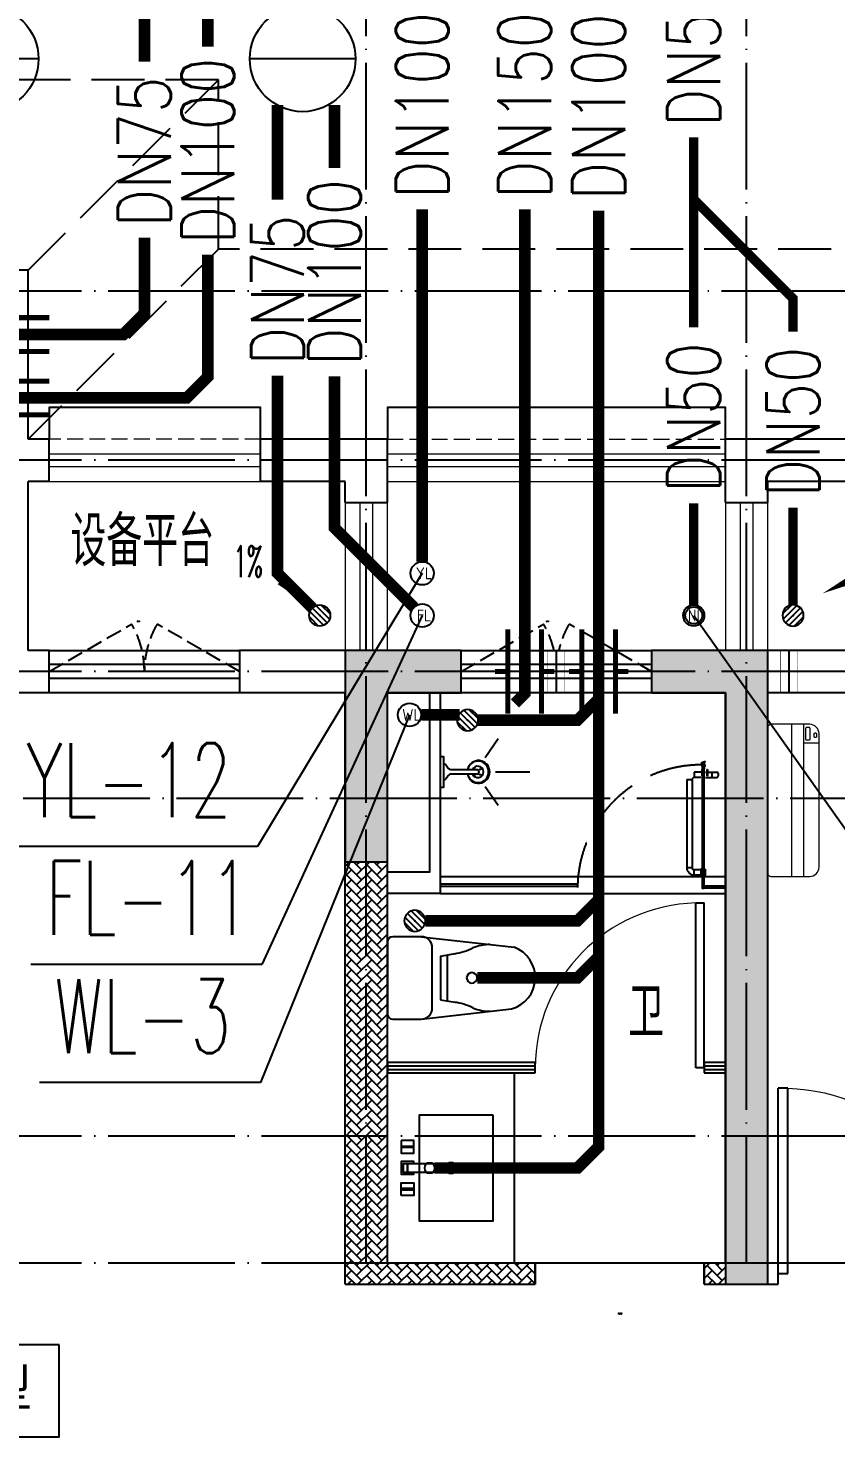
# Model space of a CAD drawing. Extents: x 27938 to 1507990, y 110129 to 923079.
# Drawn here: x 844817 to 848639, y 678135 to 684802 of the extents above; entities that cross this region are included whole.
import ezdxf

# ---------------------------------------------------------------- set-up
doc = ezdxf.new("R2010")
doc.units = 0
doc.header["$LTSCALE"] = 1000
doc.header["$MEASUREMENT"] = 0
doc.linetypes.add('DASH', pattern=[0.35, 0.25, -0.1])
doc.linetypes.add('DOTE', pattern=[2.42, 2, -0.2, 0.02, -0.2])
for name, color, linetype in [('COLUMN', 9, 'Continuous'), ('CURTWALL', 4, 'Continuous'), ('DIM_凝结', 150, 'Continuous'), ('DIM_废水', 31, 'Continuous'), ('DIM_污水', 2, 'Continuous'), ('DIM_雨水', 4, 'Continuous'), ('DOTE', 1, 'Continuous'), ('EQUIP_污水', 7, 'Continuous'), ('IP-bath&kitchen-JOHNSON', 4, 'Continuous'), ('LVTRY', 6, 'Continuous'), ('P-bath&kitchen-JOHNSON', 4, 'Continuous'), ('PIPE-凝结', 150, 'N'), ('PIPE-废水', 31, 'TG_F'), ('PIPE-污水', 2, 'W'), ('PIPE-雨水', 4, 'TG_Y'), ('PIPE-餐饮排水', 41, 'P'), ('PUB_HATCH', 8, 'Continuous'), ('PUB_TEXT', 4, 'Continuous'), ('TEXT_凝结', 7, 'Continuous'), ('TEXT_废水', 7, 'Continuous'), ('TEXT_污水', 7, 'Continuous'), ('TEXT_雨水', 7, 'Continuous'), ('TEXT_餐饮排水', 7, 'Continuous'), ('VALVE_污水', 7, 'Continuous'), ('VALVE_餐饮排水', 7, 'Continuous'), ('VPIPE-中水', 122, 'Continuous'), ('VPIPE-凝结', 150, 'N'), ('VPIPE-废水', 31, 'Continuous'), ('VPIPE-污水', 2, 'W'), ('VPIPE-雨水', 4, 'Y'), ('WALL', 9, 'Continuous'), ('WELL_污水', 2, 'Continuous'), ('WINDOW', 4, 'Continuous'), ('WINDOW_TEXT', 7, 'Continuous'), ('保温', 6, 'Continuous'), ('卫生间', 6, 'Continuous'), ('机电标识类', 1, 'Continuous'), ('看线', 251, 'Continuous')]:
    doc.layers.add(name, color=color, linetype=linetype)
for name, color, linetype, lineweight in [('平面-排水沟', 86, 'Continuous', 15), ('平面-栏杆', 135, 'Continuous', 15), ('平面-看线', 45, 'Continuous', 15), ('平面-空调室内机', 176, 'Continuous', 9), ('平面-空调预留孔', 173, 'Continuous', 15), ('空调', 76, 'Continuous', 13)]:
    doc.layers.add(name, color=color, linetype=linetype, lineweight=lineweight)
doc.styles.add('_TCH_DIM', font='SIMPLEX.shx', dxfattribs={"width": 0.7, "bigfont": 'GBCBIG.shx'})
doc.styles.add('_TCH_WINDOW', font='SIMPLEX.shx', dxfattribs={"width": 0.7, "height": 3.5, "bigfont": 'GBCBIG.shx'})
doc.styles.add('_TWT_PIPEDN', font='SIMPLEX', dxfattribs={"width": 0.8, "height": 3.5, "bigfont": 'HZTXT'})
doc.styles.add('_TWT_SERIAL', font='SIMPLEX', dxfattribs={"width": 0.8, "height": 3.5, "bigfont": 'HZTXT'})
doc.styles.get("Standard").update_dxf_attribs({"font": 'gbenor.shx', "bigfont": 'gbcbig.shx'})
doc.styles.add('TG_LINETYPE', font='SIMPLEX', dxfattribs={"width": 0.8, "height": 3, "bigfont": 'HZTXT'})
doc.styles.add('黑体', font='simhei.ttf')
doc.linetypes.add('N', pattern='A,3,-0.2,["N",Standard,S=0.25,R=0,X=-0.1,Y=-0.115],-0.2', length=3.4)
doc.linetypes.add('P', pattern='A,3,-0.2,["P",Standard,S=0.25,R=0,X=-0.1,Y=-0.115],-0.2', length=3.4)
doc.linetypes.add('TG_F', pattern='A,2,-0.3,["F",TG_LINETYPE,S=0.1,R=0,X=-0.23,Y=-0.15],0', length=2.3)
doc.linetypes.add('TG_Y', pattern='A,2,-0.229,["Y",TG_LINETYPE,S=0.1,R=0,X=-0.229,Y=-0.15],0', length=2.229)
doc.linetypes.add('W', pattern='A,3,-0.2,["W",Standard,S=0.25,R=0,X=-0.1,Y=-0.115],-0.2', length=3.4)
doc.linetypes.add('Y', pattern='A,3,-0.2,["Y",Standard,S=0.25,R=0,X=-0.1,Y=-0.115],-0.2', length=3.4)
pattern_1 = [(45, (0, 0), (0, 47.4157523), [100.584, -33.528]), (135, (23.708, 23.708), (3e-15, 47.4157523), [100.584, -33.528])]

# ---------------------------------------------------------------- blocks, each defined once
blk = doc.blocks.new('A$C148B7D8E')
at = {"layer": '卫生间', "color": 159, "linetype": 'DASH', "true_color": 0x22346e}
for p, q in [((17000, 9900), (17900, 10800)), ((17900, 10000), (17000, 9100))]:
    blk.add_line(p, q, dxfattribs=at)
blk.add_lwpolyline([(25100, 9000), (24300, 9000), (24300, 10000), (17900, 10000), (17900, 10800), (16100, 10800), (16100, 11800)], dxfattribs=at)
blk = doc.blocks.new('GFDGFSDFGD')
at = {"layer": 'PUB_HATCH'}
for points in [[(439566.5, 373023.7), (439016.6, 373023.7), (439016.6, 372023.7), (439216.6, 372023.7), (439216.6, 372823.7), (439566.5, 372823.7)], [(440466.6, 373023.7), (440466.6, 372823.7), (440816.6, 372823.7), (440816.6, 370023.7), (441016.6, 370023.7), (441016.6, 373023.7)]]:
    blk.add_hatch(color=256, dxfattribs=at).paths.add_polyline_path(points)
at = {"layer": 'COLUMN', "color": 6}
for p, q in [((439566.5, 373023.7), (439016.6, 373023.7)), ((439016.6, 373023.7), (439016.6, 372023.7)), ((439566.5, 372823.7), (439566.5, 373023.7)), ((440466.6, 373023.7), (440466.6, 372823.7)), ((441016.6, 373023.7), (440466.6, 373023.7)), ((441016.6, 370023.7), (441016.6, 373023.7)), ((439216.6, 372023.7), (439216.6, 372823.7)), ((439216.6, 372823.7), (439566.5, 372823.7)), ((440466.6, 372823.7), (440816.6, 372823.7)), ((440816.6, 372823.7), (440816.6, 370023.7)), ((439016.6, 372023.7), (439216.6, 372023.7)), ((440816.6, 370023.7), (441016.6, 370023.7))]:
    blk.add_line(p, q, dxfattribs=at)
blk = doc.blocks.new('GDFGDGRD')
at = {"layer": '保温', "linetype": 'ByBlock', "ltscale": 10}
h = blk.add_hatch(dxfattribs=at)
h.set_pattern_fill('AR-HBONE', color=251, scale=55)
h.set_pattern_definition(pattern_1)
h.paths.add_polyline_path([(439016.6, 370023.7), (439016.6, 372023.7), (439216.6, 372023.7), (439216.6, 370023.7)])
h = blk.add_hatch(dxfattribs=at)
h.set_pattern_fill('AR-HBONE', color=251, scale=55)
h.set_pattern_definition(pattern_1)
h.paths.add_polyline_path([(439216.6, 370023.7), (439216.6, 370123.7), (439916.6, 370123.7), (439916.6, 370023.7)])
h = blk.add_hatch(dxfattribs=at)
h.set_pattern_fill('AR-HBONE', color=251, scale=55)
h.set_pattern_definition(pattern_1)
h.paths.add_polyline_path([(440716.6, 370023.7), (440716.6, 370123.7), (440816.6, 370123.7), (440816.6, 370023.7)])
blk = doc.blocks.new('A$C001338C2')
for p, q in [((845, 303.6), (55, 303.6)), ((109.1, 214.8), (109.1, 303.6)), ((0, 248.6), (0, 22)), ((900, 22), (900, 248.6)), ((22, 0), (878, 0))]:
    blk.add_line(p, q)
at = {"lineweight": 5}
for p, q in [((900, 214.8), (0, 214.8)), ((900, 143.2), (0, 143.2))]:
    blk.add_line(p, q, dxfattribs=at)
for points in [[(73.1, 275), (56.8, 275, -0.414214), (51.3, 280.5), (51.3, 283.4, -0.414214), (56.8, 288.9), (73.1, 288.9, -0.414214), (78.6, 283.4), (78.6, 280.5, -0.414214)], [(89.2, 226.4), (22.2, 226.4, -0.414214), (16.7, 231.9), (16.7, 243.1, -0.414214), (22.2, 248.6), (89.2, 248.6, -0.414214), (94.7, 243.1), (94.7, 231.9, -0.414214)]]:
    blk.add_lwpolyline(points, format="xyb", close=True)
for centre, radius, start, end in [((55, 248.6), 55, 90, 180), ((845, 248.6), 55, 360, 90), ((22, 22), 22, 180, 270), ((878, 22), 22, 270, 360)]:
    blk.add_arc(centre, radius, start, end)
blk = doc.blocks.new('dongkong')
blk.add_wipeout([(-603756, 210771), (-603756, 210570.8), (-603836, 210570.8), (-603836, 210771)])
at = {"layer": '机电标识类', "color": 250, "linetype": 'DASH', "ltscale": 400}
for p, q in [((-603796, 210771), (-603796, 210570.8)), ((-603896, 210670.7), (-603696, 210670.7))]:
    blk.add_line(p, q, dxfattribs=at)
at = {"layer": '空调', "color": 6, "linetype": 'DASH', "const_width": 2}
blk.add_lwpolyline([(-603756, 210771), (-603756, 210570.8), (-603836, 210570.8), (-603836, 210771)], close=True, dxfattribs=at)
blk = doc.blocks.new('rrrrrrrrrrrra')
at = {"color": 0}
for p, q in [((252.6, 483.7), (-87.4, 483.7)), ((-112.4, 458.7), (-112.4, 324.3)), ((277.6, 324.3), (277.6, 458.7)), ((-112.4, 324.3), (-63.7, -103.4)), ((-59.1, 271.1), (224.3, 271.1)), ((277.6, 324.3), (227.5, -115.6)), ((-20.6, 232.4), (-34.2, 153.6)), ((191.3, 200.5), (-26.1, 200.5)), ((185.8, 232.4), (-20.6, 232.4)), ((185.8, 232.4), (199.4, 153.6))]:
    blk.add_line(p, q, dxfattribs=at)
for centre, radius, start, end in [((-87.4, 458.7), 25, 90, 180), ((252.6, 458.7), 25, 0, 90), ((-59.1, 324.3), 53.3, 180, 270), ((224.3, 324.3), 53.3, 270, 0), ((-322.6, 209.8), 293.8, 333.53685, 351.48282), ((487.8, 209.8), 293.8, 188.51718, 206.46315), ((149, -3.2), 224.1, 158.52022, 180), ((16.2, -3.2), 224.1, 0, 21.47978), ((83.8, -63.6), 152.8, 195.07732, 340.11812)]:
    blk.add_arc(centre, radius, start, end, dxfattribs=at)
blk = doc.blocks.new('A$C1E0F638F')
at = {"color": 0}
for points in [[(499.7, 435.1), (499.7, 85.1), (0, 85.1), (0, 435.1)], [(269.9, 30), (229.9, 30), (229.9, 195), (269.9, 195)], [(119.9, 0), (179.9, 0), (179.9, 60), (119.9, 60)], [(146.9, 55), (152.9, 55), (152.9, 5), (146.9, 5)], [(229.9, 30), (269.9, 30), (269.9, 10), (229.9, 10)], [(379.9, 0), (319.9, 0), (319.9, 60), (379.9, 60)], [(352.9, 55), (346.9, 55), (346.9, 5), (352.9, 5)]]:
    blk.add_lwpolyline(points, close=True, dxfattribs=at)
blk.add_lwpolyline([(269.9, 60), (279.9, 60), (279.9, 0), (219.9, 0), (219.9, 60), (229.9, 60)], dxfattribs=at)
blk.add_circle((249.9, 236.3), 26, dxfattribs=at)
blk = doc.blocks.new('$lvtry$00000171')
at = {"color": 0}
for p, q in [((-74, 11), (-11, 74)), ((-70, -27), (27, 70)), ((-53, -53), (53, 53)), ((-27, -70), (70, 27)), ((11, -74), (74, -11))]:
    blk.add_line(p, q, dxfattribs=at)
blk.add_circle((0, 0), 75, dxfattribs=at)
blk.add_point((0, 0), dxfattribs=at)
blk = doc.blocks.new('135')
blk.add_hatch(color=0).paths.add_polyline_path([(4.8, 1.8), (3.6, -1), (-4.7, 2.5), (-3.5, 5.3)])
at = {"color": 0}
for p, q in [((-6.3, 2.6), (5.4, -2.3)), ((-5.7, 2.9), (-5.2, 2.7)), ((-5.6, 18.9), (-3.4, 19.4)), ((-3.4, 19.4), (-5.5, 19.4)), ((5.2, 10.9), (-5.3, 10.9)), ((5.2, 9.7), (-5.2, 9.7)), ((-5.2, 2.7), (-3.8, 5.9)), ((-5, 10.9), (-5, 30.5)), ((-3.8, 5.9), (5.4, 2.1)), ((0, 0), (0, 39.1)), ((5.6, 18.9), (3.4, 19.3)), ((3.4, 19.3), (5.6, 19.3)), ((4.1, -1.2), (5.4, 2.1)), ((5, 10.9), (5, 32.3)), ((4.1, -1.2), (5.7, -1.8))]:
    blk.add_line(p, q, dxfattribs=at)
for centre, radius, start, end in [((6.2, 15.8), 13.5, 151.01474, 204.84033), ((13.5, 4.2), 20.5, 163.09243, 182.0012), ((-6, 3.6), 1, 184.22753, 248.46611), ((8.6, 15.5), 14.6, 166.278, 198.09535), ((13.5, 4.2), 19.5, 163.74431, 182.52687), ((-5.5, 3.3), 0.5, 181.9385, 247.25971), ((-5.2, 22.1), 0.5, 335.76434, 151.01474), ((3.8, 18.1), 9.42, 155.76434, 171.97728), ((5.2, 22.3), 0.5, 29.84246, 204.57404), ((-5.9, 17.2), 11.7, 10.47502, 24.57404), ((29.1, 6.7), 24, 172.94395, 199.23182), ((-6.3, 15.4), 12.4, 338.64492, 16.0476), ((-6, 15.8), 13.4, 334.91114, 29.84246), ((26.4, 6.3), 20.6, 169.14538, 199.95258), ((5.9, -1.2), 1.17, 247.45971, 19.95258), ((5.9, -1.4), 0.5, 247.45971, 19.23182)]:
    blk.add_arc(centre, radius, start, end, dxfattribs=at)
blk.add_open_spline([(-5, 30.5), (-4.1, 31.3), (-2.3, 33), (0.9, 29.2), (3.5, 31.1), (5, 32.3)], degree=3, knots=[0, 0, 0, 0, 3.066329, 6.218313, 11.124135, 11.124135, 11.124135, 11.124135], dxfattribs=at)
blk = doc.blocks.new('SDFAWERAWER')
at = {"layer": 'LVTRY', "color": 0}
for p, q in [((593941.2, -1242210.1), (593783.7, -1242594.8)), ((593964.6, -1242219.7), (593807.2, -1242604.4)), ((593941.2, -1242210.1), (593964.6, -1242219.7)), ((593987.8, -1242190.5), (593978.2, -1242214)), ((594007.5, -1242226), (593978.2, -1242214)), ((594017.1, -1242202.5), (593987.8, -1242190.5)), ((594015.8, -1242220.4), (594027.2, -1242192.7)), ((594015.8, -1242220.4), (594021.7, -1242222.8)), ((594025.7, -1242203.9), (594018.5, -1242221.5)), ((594018.5, -1242221.5), (594021.5, -1242220.3)), ((594025.4, -1242210.8), (594021.5, -1242220.3)), ((594022.6, -1242220.7), (594021.7, -1242222.8)), ((594021.7, -1242222.8), (594023.9, -1242221.9)), ((594022.6, -1242211.4), (594029.8, -1242193.8)), ((594024.2, -1242221.4), (594023.9, -1242221.9)), ((594025.4, -1242210.8), (594031.1, -1242196.8)), ((594027.2, -1242192.7), (594033, -1242195.1)), ((594027.7, -1242234.3), (594078.4, -1242255)), ((594029.8, -1242193.8), (594031.1, -1242196.8)), ((594032.2, -1242197.2), (594033, -1242195.1)), ((594033, -1242195.1), (594034, -1242197.4)), ((594033.8, -1242197.9), (594034, -1242197.4)), ((594047.3, -1242200.9), (594035.9, -1242228.7)), ((594035.9, -1242228.7), (594038.6, -1242229.7)), ((594037.3, -1242210.8), (594088, -1242231.6)), ((594038.6, -1242229.7), (594045.2, -1242213.6)), ((594038.6, -1242229.7), (594041.6, -1242228.5)), ((594041.6, -1242228.5), (594051.2, -1242205)), ((594049.9, -1242202), (594043.3, -1242218.2)), ((594047.3, -1242200.9), (594049.9, -1242202)), ((594049.9, -1242202), (594051.2, -1242205)), ((594057.1, -1242246.3), (594066.7, -1242222.8)), ((593783.7, -1242594.8), (593807.2, -1242604.4)), ((593803.2, -1242641.3), (593812.8, -1242617.9)), ((593803.2, -1242641.3), (593832.6, -1242653.3)), ((593812.8, -1242617.9), (593842.2, -1242629.9)), ((593842.2, -1242629.9), (593832.6, -1242653.3)), ((593845.2, -1242628.6), (593833.8, -1242656.3)), ((593847.8, -1242629.7), (593836.5, -1242657.4)), ((593845.2, -1242628.6), (593842.2, -1242629.9)), ((593847.8, -1242629.7), (593845.2, -1242628.6)), ((593847.1, -1242661.8), (593858.5, -1242634.1)), ((593849.8, -1242662.9), (593861.2, -1242635.2)), ((593852.1, -1242661.9), (593862.1, -1242637.4)), ((593858.5, -1242634.1), (593861.2, -1242635.2)), ((593861.2, -1242635.2), (593862.1, -1242637.4)), ((593833.8, -1242656.3), (593832.6, -1242653.3)), ((593836.5, -1242657.4), (593833.8, -1242656.3)), ((593847.1, -1242661.8), (593849.8, -1242662.9))]:
    blk.add_line(p, q, dxfattribs=at)
blk.add_lwpolyline([(593823.5, -1242717), (594045.8, -1242173.9), (594036.5, -1242170.2), (593814.2, -1242713.2)], close=True, dxfattribs=at)
blk.add_arc((594075.3, -1242240), 15.3, 281.79322, 33.70188, dxfattribs=at)
for centre, major_axis, start_param, end_param in [((593974.2, -1242223.6), (3.93, 9.6), 0, 1.570796), ((593816.8, -1242608.3), (13.5, 33.1), 1.570796, 3.141593), ((593816.8, -1242608.3), (3.93, 9.6), 1.570796, 3.141593)]:
    blk.add_ellipse(centre, major_axis=major_axis, ratio=1, start_param=start_param, end_param=end_param, dxfattribs=at)
at = {"layer": 'P-bath&kitchen-JOHNSON', "color": 0, "linetype": 'DASH'}
blk.add_arc((593809.8, -1242714), 586.2, 67.53695, 157.13247, dxfattribs=at)
at = {"layer": 'LVTRY', "color": 8, "xscale": -1, "rotation": 157.7329157530927}
blk.add_blockref('135', (594045.3, -1242161.9), dxfattribs=at)
blk = doc.blocks.new('A$C5DCB2F21')
at = {"layer": 'IP-bath&kitchen-JOHNSON', "color": 0}
for p, q in [((-68.3, -213.2), (-157.7, -275)), ((-0.1, -261.4), (-0.1, -424.7)), ((68.2, -213.2), (157.6, -275))]:
    blk.add_line(p, q, dxfattribs=at)
for centre, major_axis, ratio, start_param, end_param in [((0, -178.8), (-51, 0), 0.990052, -1.36297, 4.504563), ((0, -177.8), (-26.8, 0), 0.994812, -1.167677, 4.309269)]:
    blk.add_ellipse(centre, major_axis=major_axis, ratio=ratio, start_param=start_param, end_param=end_param, dxfattribs=at)
at = {"layer": 'LVTRY', "color": 0}
for p, q in [((73.6, 0), (-73.6, 0)), ((-10.5, -173.5), (-10.5, -49.3)), ((10.6, -173.5), (10.6, -49.3))]:
    blk.add_line(p, q, dxfattribs=at)
blk.add_lwpolyline([(73.6, 0), (73.6, -15.8), (-73.6, -15.8), (-73.6, 0)], dxfattribs=at)
for points in [[(-26.3, -30.7, -0.364142), (-37.8, -15.8, -0.020495)], [(-10.5, -49.4, 0.214893), (-26.3, -30.7, 7.649644)], [(10.6, -49.3, -0.21439), (26.3, -30.7, -7.649644)], [(26.3, -30.7, 0.364142), (37.8, -15.8, 0.020495)]]:
    blk.add_lwpolyline(points, format="xyb", dxfattribs=at)
blk.add_arc((0, -173.5), 10.5, 180, 0, dxfattribs=at)
for centre, major_axis, ratio, start_param, end_param in [((0, -181.3), (53.6, 0), 0.987577, 1.76809, 7.656688), ((-12.4, -164.7), (0, 1.43), 0.85, -1.570796, 4.712389), ((-12.4, -189.2), (0, 1.43), 0.85, 4.712389, 10.995574), ((12.5, -164.7), (0, 1.43), 0.85, 4.712389, 10.995574), ((12.5, -189.2), (0, 1.43), 0.85, 4.712389, 10.995574)]:
    blk.add_ellipse(centre, major_axis=major_axis, ratio=ratio, start_param=start_param, end_param=end_param, dxfattribs=at)
blk = doc.blocks.new('$TCHSYS$DOOR2D')
for p, q in [((0.45, 0.975), (0.5, 0.975)), ((0.45, 0), (0.45, 0.975)), ((0.5, 0), (0.5, 0.975)), ((0.5, 0), (0.45, 0))]:
    blk.add_line(p, q)
at = {"lineweight": 13}
blk.add_arc((0.475, 0), 0.975, 91.46928, 180, dxfattribs=at)
blk = doc.blocks.new('DSGDFGF')
at = {"layer": 'CURTWALL', "color": 0}
for p, q in [((676992.3, 342105.3), (676292.3, 342105.3)), ((676292.3, 342105.3), (676292.3, 342055.3)), ((676292.3, 342088.7), (676992.3, 342088.7)), ((676292.3, 342072), (676992.3, 342072)), ((676292.3, 342055.3), (676992.3, 342055.3)), ((676992.3, 342055.3), (676992.3, 342105.3)), ((677892.3, 342105.3), (677792.3, 342105.3)), ((677792.3, 342105.3), (677792.3, 342055.3)), ((677792.3, 342088.7), (677892.3, 342088.7)), ((677792.3, 342072), (677892.3, 342072)), ((677792.3, 342055.3), (677892.3, 342055.3)), ((677892.3, 342055.3), (677892.3, 342105.3))]:
    blk.add_line(p, q, dxfattribs=at)
at = {"layer": 'IP-bath&kitchen-JOHNSON', "color": 0}
for p, q in [((676542.3, 342985), (677892.3, 342985)), ((676542.3, 342950), (677192.3, 342950)), ((676542.3, 342940), (677192.3, 342940)), ((677192.3, 342940), (677192.3, 342950)), ((677892.3, 342940), (677792.3, 342940)), ((677792.3, 342930), (677792.3, 342940)), ((677892.3, 342930), (677792.3, 342930)), ((676542.3, 342905), (677892.3, 342905))]:
    blk.add_line(p, q, dxfattribs=at)
for points in [[(676542.3, 343855.3), (676542.3, 342905), (676292.3, 342905)], [(676492.3, 343855.3), (676492.3, 343005), (676292.3, 343005)]]:
    blk.add_lwpolyline(points, dxfattribs=at)
at = {"layer": 'LVTRY', "color": 0}
blk.add_lwpolyline([(676892.3, 341155.3), (676292.3, 341155.3), (676292.3, 342055.3), (676892.3, 342055.3)], close=True, dxfattribs=at)
at = {"layer": 'CURTWALL', "color": 0, "xscale": 800, "yscale": 800, "zscale": 50, "rotation": 5.54452612062199e-09}
blk.add_blockref('$TCHSYS$DOOR2D', (677392.3, 342080.3), dxfattribs=at)
at = {"layer": 'IP-bath&kitchen-JOHNSON', "color": 8}
for name, p, rotation in [('A$C5DCB2F21', (676542.3, 343480.3), 90.00848852444699), ('SDFAWERAWER', (-342526.2, 1268090.5), 22.25976934310714)]:
    blk.add_blockref(name, p, dxfattribs=dict(at, rotation=rotation))
at = {"layer": 'LVTRY', "color": 8, "xscale": -0.6666666667107826, "yscale": 0.6666666667107826}
for p in [(676672.3, 343725.3), (676422.3, 342775.3)]:
    blk.add_blockref('$lvtry$00000171', p, dxfattribs=at)
at = {"layer": 'LVTRY', "color": 8, "extrusion": (0, 0, -1), "xscale": -1, "zscale": -1, "rotation": 270}
blk.add_blockref('rrrrrrrrrrrra', (-676776.1, 342422.6), dxfattribs=at)
at = {"layer": 'LVTRY', "color": 8, "xscale": -1, "rotation": 270}
blk.add_blockref('A$C1E0F638F', (676357.2, 341355.6), dxfattribs=at)
blk = doc.blocks.new('$TWTSYS$00000190')
blk.add_line((0, 0.5, 0), (0, -0.5, 0))
blk.add_circle((0, 0, 0), 0.5)
blk = doc.blocks.new('$WINLIB2D$00000001')
at = {"color": 0}
for points in [[(-0.5, 0.5), (-0.5, -0.5)], [(-0.5, 0.5), (0.5, 0.5)], [(0.5, -0.5), (0.5, 0.5)], [(0.5, 0.1667), (-0.5, 0.1667)], [(0.5, -0.1667), (-0.5, -0.1667)], [(-0.5, -0.5), (0.5, -0.5)]]:
    blk.add_lwpolyline(points, dxfattribs=at)
blk = doc.blocks.new('$DorLib2D$00000001')
for p, q in [((0.45, 0.975), (0.5, 0.975)), ((0.45, 0), (0.45, 0.975)), ((0.5, 0), (0.5, 0.975)), ((0.5, 0), (0.45, 0))]:
    blk.add_line(p, q)
at = {"lineweight": 13}
blk.add_arc((0.475, 0), 0.975, 91.46928, 180, dxfattribs=at)
blk = doc.blocks.new('$TwtSys$00000147')
blk.add_circle((0, 0, 0), 25)
blk = doc.blocks.new('$VALVE$00000553')
at = {"const_width": 30}
for points in [[(0, 100), (0, 175)], [(0, 100), (-250, 100), (-250, 100)], [(0, 100), (250, 100), (250, 100)], [(-250, -100), (-250, -100), (0, -100)], [(250, -100), (250, -100), (0, -100)], [(0, -175), (0, -100)]]:
    blk.add_lwpolyline(points, dxfattribs=at)

msp = doc.modelspace()

# ---------------------------------------------------------------- hatches: boundary and pattern name
at = {"layer": 'PIPE-凝结'}
for points in [[(848436.6, 683522.7), (848452.5, 683538.6), (848459.1, 683532)], [(848436.6, 683522.7), (848459.1, 683522.7), (848459.1, 683532)]]:
    msp.add_hatch(color=256, dxfattribs=at).paths.add_polyline_path(points)
at = {"layer": 'PIPE-废水'}
for points in [[(846266.6, 682437.2), (846247.1, 682417.7), (846239.1, 682425.8)], [(846266.6, 682437.2), (846239.1, 682437.2), (846239.1, 682425.8)], [(845996.6, 682222.7), (845977.1, 682203.3), (845969.1, 682211.3)], [(845996.6, 682222.7), (845969.1, 682222.7), (845969.1, 682211.3)]]:
    msp.add_hatch(color=256, dxfattribs=at).paths.add_polyline_path(points)
at = {"layer": 'PIPE-污水'}
for points in [[(847416.6, 681527.2), (847416.6, 681499.7), (847428, 681499.7)], [(847416.6, 681527.2), (847436, 681507.7), (847428, 681499.7)], [(847416.6, 680577.2), (847416.6, 680549.7), (847428, 680549.7)], [(847416.6, 680577.2), (847436, 680557.7), (847428, 680549.7)], [(847416.6, 680307), (847416.6, 680279.5), (847428, 680279.5)], [(847416.6, 680307), (847436, 680287.6), (847428, 680279.5)], [(847516.6, 679507.2), (847536, 679487.7), (847544.1, 679495.8)], [(847516.6, 679507.2), (847544.1, 679507.2), (847544.1, 679495.8)], [(847416.6, 679407.2), (847416.6, 679379.7), (847428, 679379.7)], [(847416.6, 679407.2), (847436, 679387.7), (847428, 679379.7)]]:
    msp.add_hatch(color=256, dxfattribs=at).paths.add_polyline_path(points)
at = {"layer": 'PIPE-餐饮排水'}
for points in [[(845366.6, 683452.2), (845386, 683432.7), (845394.1, 683440.8)], [(845366.6, 683452.2), (845394.1, 683452.2), (845394.1, 683440.8)], [(845266.6, 683352.2), (845266.6, 683324.7), (845278, 683324.7)], [(845266.6, 683352.2), (845286, 683332.7), (845278, 683324.7)], [(845666.6, 683152.2), (845686, 683132.7), (845694.1, 683140.8)], [(845666.6, 683152.2), (845694.1, 683152.2), (845694.1, 683140.8)], [(845566.6, 683052.2), (845566.6, 683024.7), (845578, 683024.7)], [(845566.6, 683052.2), (845586, 683032.7), (845578, 683024.7)]]:
    msp.add_hatch(color=256, dxfattribs=at).paths.add_polyline_path(points)

# ---------------------------------------------------------------- linework, layer by layer
at = {"color": 8}
msp.add_lwpolyline([(844963.6, 678570.8), (843957.6, 678570.8), (843957.6, 678134.8), (844963.6, 678134.8)], close=True, dxfattribs=at)
at = {"layer": 'DIM_废水'}
for p, q in [((846681.6, 682022.2), (845922.5, 680370.5)), ((845922.5, 680370.5), (844829.5, 680370.5))]:
    msp.add_line(p, q, dxfattribs=at)
at = {"layer": 'DIM_污水'}
for p, q in [((846621.8, 681552.2), (845916, 679811.5)), ((845916, 679811.5), (844870.5, 679811.5))]:
    msp.add_line(p, q, dxfattribs=at)
at = {"layer": 'DIM_雨水'}
for p, q in [((846681.6, 682222.2), (845901.6, 680928.5)), ((845901.6, 680928.5), (844737.5, 680928.5))]:
    msp.add_line(p, q, dxfattribs=at)
at = {"layer": 'DOTE', "color": 169, "linetype": 'DOTE', "ltscale": 0.3}
for p, q in [((846416.6, 678957.2), (846416.6, 690157.2)), ((848216.6, 678957.2), (848216.6, 690157.2)), ((879916.6, 683557.2), (825916.6, 683557.2)), ((879916.6, 682757.2), (825916.6, 682757.2)), ((825916.6, 681157.4), (879916.6, 681157.4)), ((879916.6, 679557.2), (825916.6, 679557.2)), ((879916.6, 678957.2), (825916.6, 678957.2))]:
    msp.add_line(p, q, dxfattribs=at)
at = {"layer": 'PIPE-凝结', "ltscale": 0.5, "const_width": 45}
for points in [[(847966.6, 683992.7), (847966.6, 684285.7)], [(847966.6, 683386.5), (847966.6, 683992.7)], [(848436.6, 683522.7), (847966.6, 683992.7)], [(848436.6, 683366.4), (848436.6, 683522.7)], [(847966.6, 682072.7), (847966.6, 682553.2)], [(848436.6, 682069.5), (848436.6, 682533)]]:
    msp.add_lwpolyline(points, dxfattribs=at)
at = {"layer": 'PIPE-废水', "ltscale": 0.5, "const_width": 55}
for points in [[(845996.6, 683990.9), (845996.6, 684438.4)], [(846266.6, 684141), (846266.6, 684438.4)], [(845996.6, 682222.7), (845996.6, 683157.6)], [(846266.6, 682437.2), (846266.6, 683155.2)], [(846642.7, 682061.1), (846266.6, 682437.2)], [(846162.6, 682056.6), (845996.6, 682222.7)]]:
    msp.add_lwpolyline(points, dxfattribs=at)
at = {"layer": 'PIPE-污水', "ltscale": 0.5, "const_width": 55}
for points in [[(847516.6, 681627.2), (847516.6, 683939.4)], [(847516.6, 680677.2), (847516.6, 681627.2)], [(846858.3, 681552.2), (846676.8, 681552.2)], [(847416.6, 681527.2), (846943.1, 681527.2)], [(847416.6, 680577.2), (847516.6, 680677.2)], [(847516.6, 680407), (847516.6, 680677.2)], [(847416.6, 680577.2), (846696.6, 680577.2)], [(847416.6, 680307), (847516.6, 680407)], [(847516.6, 679507.2), (847516.6, 680407)], [(847416.6, 680307), (846941.6, 680307)], [(847416.6, 679407.2), (847516.6, 679507.2)], [(847416.6, 679407.2), (846741.6, 679407.2)]]:
    msp.add_lwpolyline(points, dxfattribs=at)
at = {"layer": 'PIPE-雨水', "ltscale": 0.5, "const_width": 55}
msp.add_lwpolyline([(846681.6, 682277.2), (846681.6, 683945.4)], dxfattribs=at)
at = {"layer": 'PIPE-餐饮排水', "ltscale": 0.5, "const_width": 55}
for points in [[(845366.6, 684644.6), (845366.6, 685107.6)], [(845666.6, 684715.5), (845666.6, 685107.6)], [(845366.6, 683452.2), (845366.6, 683811.3)], [(845666.6, 683152.2), (845666.6, 683729.8)], [(845266.6, 683352.2), (845366.6, 683452.2)], [(845266.6, 683352.2), (843941.2, 683352.2)], [(845566.6, 683052.2), (845666.6, 683152.2)], [(845566.6, 683052.2), (842321.8, 683052.2)]]:
    msp.add_lwpolyline(points, dxfattribs=at)
at = {"layer": 'VPIPE-中水', "color": 8, "linetype": 'Continuous'}
msp.add_circle((846621.8, 681552.2), 55, dxfattribs=at)
at = {"layer": 'VPIPE-凝结'}
msp.add_circle((847966.6, 682022.7), 50, dxfattribs=at)
at = {"layer": 'VPIPE-凝结', "color": 8}
msp.add_circle((847966.6, 682022.7), 40, dxfattribs=at)
at = {"layer": 'VPIPE-废水', "color": 8}
msp.add_circle((846681.6, 682022.2), 55, dxfattribs=at)
at = {"layer": 'VPIPE-废水'}
msp.add_circle((846681.6, 682022.2), 55, dxfattribs=at)
at = {"layer": 'VPIPE-污水'}
msp.add_circle((846621.8, 681552.2), 55, dxfattribs=at)
at = {"layer": 'VPIPE-雨水', "color": 8}
msp.add_circle((846681.6, 682222.2), 55, dxfattribs=at)
at = {"layer": 'VPIPE-雨水'}
msp.add_circle((846681.6, 682222.2), 55, dxfattribs=at)
at = {"layer": 'WALL', "color": 8}
for p, q in [((844816.6, 683657.2), (844116.6, 683657.2)), ((844816.6, 682857.2), (844816.6, 683657.2)), ((844916.6, 682857.2), (844816.6, 682857.2)), ((844916.6, 682657.2), (844916.6, 682857.2)), ((846516.6, 682857.2), (845916.6, 682857.2)), ((845916.6, 682657.2), (845916.6, 682857.2)), ((846516.6, 682557.2), (846516.6, 682857.2)), ((848116.6, 682557.2), (848116.6, 682857.2)), ((848716.6, 682857.2), (848116.6, 682857.2)), ((844816.6, 681857.2), (844816.6, 682657.2)), ((844916.6, 682657.2), (844816.6, 682657.2)), ((846316.6, 682657.2), (845916.6, 682657.2)), ((846316.6, 682557.2), (846316.6, 682657.2)), ((848316.6, 682557.2), (848316.6, 682657.2)), ((848716.6, 682657.2), (848316.6, 682657.2)), ((846316.6, 682557.2), (846516.6, 682557.2)), ((848116.6, 682557.2), (848316.6, 682557.2)), ((844916.6, 681857.2), (844816.6, 681857.2)), ((844916.6, 681657.2), (844916.6, 681857.2)), ((846416.6, 681857.2), (845816.6, 681857.2)), ((845816.6, 681857.2), (845816.6, 681657.2)), ((846866.6, 681857.2), (846416.6, 681857.2)), ((846866.6, 681657.2), (846866.6, 681857.2)), ((848216.6, 681857.2), (847766.6, 681857.2)), ((847766.6, 681857.2), (847766.6, 681657.2)), ((844716.6, 681657.2), (844916.6, 681657.2)), ((845816.6, 681657.2), (846316.6, 681657.2)), ((846316.6, 678857.2), (846316.6, 681657.2)), ((846516.6, 678957.2), (846516.6, 681657.2)), ((846516.6, 681657.2), (846866.6, 681657.2)), ((847766.6, 681657.2), (848116.6, 681657.2)), ((848116.6, 678957.2), (848116.6, 681657.2)), ((847216.6, 678957.2), (846516.6, 678957.2)), ((847216.6, 678857.2), (847216.6, 678957.2)), ((848116.6, 678957.2), (848016.6, 678957.2)), ((848016.6, 678957.2), (848016.6, 678857.2)), ((848366.6, 678957.2), (848316.6, 678957.2)), ((848366.6, 678857.2), (848366.6, 678957.2)), ((846316.6, 678857.2), (847216.6, 678857.2)), ((848016.6, 678857.2), (848216.6, 678857.2)), ((848216.6, 678857.2), (848366.6, 678857.2))]:
    msp.add_line(p, q, dxfattribs=at)
at = {"layer": 'WINDOW', "color": 8, "linetype": 'DASH'}
for p, q in [((847216.6, 678957.2), (847216.6, 678857.2)), ((848016.6, 678857.2), (848016.6, 678957.2))]:
    msp.add_line(p, q, dxfattribs=at)
at = {"layer": 'WINDOW', "color": 8}
msp.add_line((848016.6, 678957.2, 800), (847216.6, 678957.2, 800), dxfattribs=at)
at = {"layer": 'WINDOW', "color": 8, "linetype": 'DASH', "ltscale": 0.3}
for points in [[(844916.6, 681757.2), (845306.3, 681982.1, -0.131605), (845366.6, 681757.2)], [(845816.6, 681757.2), (845426.8, 681982.1, 0.131605), (845366.6, 681757.2)], [(846866.5, 681757.2), (847256.2, 681982.1, -0.131605), (847316.5, 681757.2)], [(847766.5, 681757.2), (847376.7, 681982.1, 0.131605), (847316.5, 681757.2)]]:
    msp.add_lwpolyline(points, format="xyb", dxfattribs=at)
at = {"layer": '平面-排水沟', "color": 8}
for points in [[(845944.2, 682245.1, 0, 0, 0), (846122.6, 682085.5, 0, 40, 0), (846010.8, 682185.5, 0, 0, 0)], [(848862.7, 682264, 0, 0, 0), (848576.6, 682127.1, 0, 40, 0), (848712, 682191.9, 0, 0, 0)]]:
    msp.add_lwpolyline(points, format="xyseb", dxfattribs=at)
at = {"layer": '平面-栏杆', "color": 8}
for points in [[(844916.6, 682787.3), (845916.6, 682787.5)], [(846516.6, 682787.2), (848116.6, 682787.5)], [(844916.6, 682727.3), (845916.6, 682727.5)], [(846516.6, 682727.2), (848116.6, 682727.5)], [(846386.6, 682557.2), (846386.9, 681857.2)], [(846446.6, 682557.2), (846446.9, 681857.2)], [(848186.6, 682557.2), (848186.9, 681857.2)], [(848246.6, 682557.2), (848246.9, 681857.2)]]:
    msp.add_lwpolyline(points, dxfattribs=at)
at = {"layer": '平面-看线', "color": 8}
msp.add_line((846516.9, 681857.2), (846516.6, 682557.2), dxfattribs=at)
at = {"layer": '平面-看线', "color": 8, "linetype": 'DASH', "ltscale": 0.3}
for points in [[(845916.6, 682857.2), (844916.6, 682857.2)], [(846516.6, 682857.2), (848116.6, 682857.2)]]:
    msp.add_lwpolyline(points, dxfattribs=at)
at = {"layer": '平面-看线', "color": 8}
for points in [[(844916.6, 682657.2), (845916.6, 682657.2)], [(846516.6, 682657.2), (848116.6, 682657.2)], [(846316.6, 682557.2), (846316.9, 681857.2)], [(848116.6, 682557.2), (848116.9, 681857.2)]]:
    msp.add_lwpolyline(points, dxfattribs=at)
at = {"layer": '看线', "color": 8, "ltscale": 0.5}
for points in [[(845916.6, 682857.2), (845916.6, 683007.2), (844916.6, 683007.2), (844916.6, 682857.2)], [(848116.6, 682857.2), (848116.6, 683007.2), (846516.6, 683007.2), (846516.6, 682857.2)]]:
    msp.add_lwpolyline(points, dxfattribs=at)

# ---------------------------------------------------------------- block references
at = {"color": 8}
for name, p in [('A$C148B7D8E', (827816.6, 673757.2)), ('GFDGFSDFGD', (407300, 308833.4)), ('GDFGDGRD', (407300, 308833.4))]:
    msp.add_blockref(name, p, dxfattribs=at)
at = {"layer": 'EQUIP_污水', "yscale": -1, "rotation": 180}
for p in [(846916.6, 680307), (846916.6, 680307), (846716.6, 679407.2), (846716.6, 679407.2)]:
    msp.add_blockref('$TwtSys$00000147', p, dxfattribs=at)
at = {"layer": 'LVTRY', "color": 8, "yscale": 0.6666666667107825}
for p, xscale, rotation in [((846196.6, 682022.7), 0.6666666667107825, 269.9999999939778), ((848436.6, 682022.7), -0.6666666667107825, 90.00000000602213)]:
    msp.add_blockref('$lvtry$00000171', p, dxfattribs=dict(at, xscale=xscale, rotation=rotation))
at = {"layer": 'VALVE_餐饮排水', "xscale": 0.8, "yscale": -0.8, "zscale": 0.8}
for p, rotation in [((844716.6, 683352.2), 180.0000069153215), ((844716.6, 683052.2), 180.0000063443511)]:
    msp.add_blockref('$VALVE$00000553', p, dxfattribs=dict(at, rotation=rotation))
at = {"layer": 'WELL_污水', "xscale": 500, "yscale": 500, "zscale": 500, "rotation": 270}
for p in [(844615.5, 684657.2), (846115.5, 684657.2)]:
    msp.add_blockref('$TWTSYS$00000190', p, dxfattribs=at)
at = {"layer": 'WINDOW', "color": 8}
ref = msp.add_blockref('$WINLIB2D$00000001', (845366.6, 681757.2), dxfattribs=dict(at, xscale=-900, yscale=200, zscale=-900, rotation=179.999999997536))
ref.add_attrib('A', 'C0914', (845332.8, 681992.5), dxfattribs={"layer": 'WINDOW_TEXT', "color": 8, "ltscale": 0.5, "height": 4.25, "rotation": 360, "style": '_TCH_WINDOW', "width": 0.494118})
ref = msp.add_blockref('$DorLib2D$00000001', (848816.6, 678907.2), dxfattribs=dict(at, xscale=900, yscale=-900, zscale=900, rotation=179.9999999967761))
ref.add_attrib('A', 'M0922', (848809.7, 678714.5), dxfattribs={"layer": 'WINDOW_TEXT', "color": 8, "ltscale": 0.5, "height": 5.95, "rotation": 360, "style": '_TCH_WINDOW', "width": 0.494118})
at = {"layer": '平面-空调预留孔', "color": 8, "xscale": 0.8000000000465648, "yscale": 0.8000000000465648, "zscale": 0.8000000000465648, "rotation": 270.0000002334302}
msp.add_blockref('A$C001338C2', (848316.6, 681507.4), dxfattribs=at)

# ---------------------------------------------------------------- texts
at = {"color": 8, "style": '黑体'}
msp.add_text('116户型', height=175, dxfattribs=at).set_placement((843999.9, 678278.6))
at = {"layer": 'DIM_废水', "color": 7, "style": '_TWT_SERIAL', "width": 0.64}
msp.add_text('FL-11', height=350, dxfattribs=at).set_placement((844899.5, 680510.5))
at = {"layer": 'DIM_污水', "color": 7, "style": '_TWT_SERIAL', "width": 0.64}
msp.add_text('WL-3', height=350, dxfattribs=at).set_placement((844940.5, 679951.5))
at = {"layer": 'DIM_雨水', "color": 7, "style": '_TWT_SERIAL', "width": 0.64}
msp.add_text('YL-12', height=350, dxfattribs=at).set_placement((844807.5, 681068.5))
at = {"layer": 'PUB_TEXT', "color": 8}
for s, height, p in [('设备平台', 236.31, (845016.3, 682256.1)), ('YL', 56, (846651.2, 682194.2)), ('FL', 56, (846655.9, 681994.2)), ('NL', 56, (847938.6, 681994.7)), ('WL', 56, (846586.8, 681524.2)), ('卫', 236.3, (847655.7, 680026))]:
    msp.add_text(s, height=height, dxfattribs=at).set_placement(p)
at = {"layer": 'TEXT_凝结', "style": '_TWT_PIPEDN', "width": 0.8}
for p in [(848091.6, 684335.7), (848091.6, 682603.2), (848561.6, 682583)]:
    msp.add_text('DN50', height=250, rotation=90, dxfattribs=at).set_placement(p)
at = {"layer": 'TEXT_废水', "style": '_TWT_PIPEDN', "width": 0.8}
for s, p in [('DN100', (846391.6, 683205.2)), ('DN75', (846121.6, 683207.6))]:
    msp.add_text(s, height=250, rotation=90, dxfattribs=at).set_placement(p)
at = {"layer": 'TEXT_污水', "style": '_TWT_PIPEDN', "width": 0.8}
for s, p in [('DN150', (847291.6, 683995.4)), ('DN100', (847641.6, 683989.4))]:
    msp.add_text(s, height=250, rotation=90, dxfattribs=at).set_placement(p)
at = {"layer": 'TEXT_雨水', "style": '_TWT_PIPEDN', "width": 0.8}
msp.add_text('DN100', height=250, rotation=90, dxfattribs=at).set_placement((846806.6, 683995.4))
at = {"layer": 'TEXT_餐饮排水', "style": '_TWT_PIPEDN', "width": 0.8}
for s, p in [('DN100', (845791.6, 683779.8)), ('DN75', (845491.6, 683861.3))]:
    msp.add_text(s, height=250, rotation=90, dxfattribs=at).set_placement(p)
at = {"layer": 'WINDOW_TEXT', "color": 8, "style": '_TCH_WINDOW', "width": 0.494118}
msp.add_text('DK0822', height=5.95, rotation=0, dxfattribs=at).set_placement((847608.5, 678715))
at = {"layer": '平面-排水沟', "color": 7, "style": '_TCH_DIM', "width": 0.494118}
msp.add_text('1%', height=148.75, dxfattribs=at).set_placement((845787.9, 682204.1))

# ---------------------------------------------------------------- next in the draw order: block references
at = {"layer": '平面-空调室内机', "color": 8, "ltscale": 0.3, "rotation": 180}
msp.add_blockref('dongkong', (243520.5, 892428), dxfattribs=at)
at = {"layer": '平面-空调室内机', "color": 8, "ltscale": 0.3, "xscale": -1}
msp.add_blockref('dongkong', (244620.3, 471086.5), dxfattribs=at)

# ---------------------------------------------------------------- next in the draw order: hatches: boundary and pattern name
at = {"layer": 'PIPE-污水'}
for points in [[(847166.6, 681652.2), (847186, 681632.7), (847194.1, 681640.8)], [(847166.6, 681652.2), (847194.1, 681652.2), (847194.1, 681640.8)]]:
    msp.add_hatch(color=256, dxfattribs=at).paths.add_polyline_path(points)

# ---------------------------------------------------------------- next in the draw order: linework, layer by layer
at = {"layer": 'DIM_凝结'}
msp.add_line((847966.6, 682022.7), (848811.7, 680831.5), dxfattribs=at)
at = {"layer": 'DOTE', "color": 169, "linetype": 'DOTE', "ltscale": 0.3}
msp.add_line((879916.6, 681757.2), (825916.6, 681757.2), dxfattribs=at)
at = {"layer": 'PIPE-污水', "ltscale": 0.5, "const_width": 55}
for points in [[(847166.6, 681652.2), (847166.6, 683945.4)], [(847120.1, 681605.7), (847166.6, 681652.2)], [(847416.6, 681527.2), (847516.6, 681627.2)]]:
    msp.add_lwpolyline(points, dxfattribs=at)
at = {"layer": 'WALL', "color": 8}
for p, q in [((848916.6, 681857.2), (848216.6, 681857.2)), ((848316.6, 681657.2), (848916.6, 681657.2)), ((848316.6, 678957.2), (848316.6, 681657.2))]:
    msp.add_line(p, q, dxfattribs=at)
at = {"layer": '平面-看线', "color": 8}
msp.add_line((848316.9, 681857.2), (848316.6, 682557.2), dxfattribs=at)

# ---------------------------------------------------------------- next in the draw order: block references
at = {"color": 8}
msp.add_blockref('DSGDFGF', (170224.3, 337801.8), dxfattribs=at)
at = {"layer": 'VALVE_污水', "xscale": 0.8, "yscale": -0.8, "zscale": 0.8}
for p, rotation in [((847166.6, 681757.2), 90.00000000000189), ((847516.6, 681757.2), 90.00000000000186)]:
    msp.add_blockref('$VALVE$00000553', p, dxfattribs=dict(at, rotation=rotation))
at = {"layer": 'WINDOW', "color": 8}
ref = msp.add_blockref('$WINLIB2D$00000001', (847316.6, 681757.2), dxfattribs=dict(at, xscale=-900, yscale=200, zscale=-900, rotation=179.9999999981768))
ref.add_attrib('A', 'C0914', (847268.2, 681992.5), dxfattribs={"layer": 'WINDOW_TEXT', "color": 8, "ltscale": 0.5, "height": 4.25, "rotation": 360, "style": '_TCH_WINDOW', "width": 0.494118})

doc.saveas('drawing.dxf')
